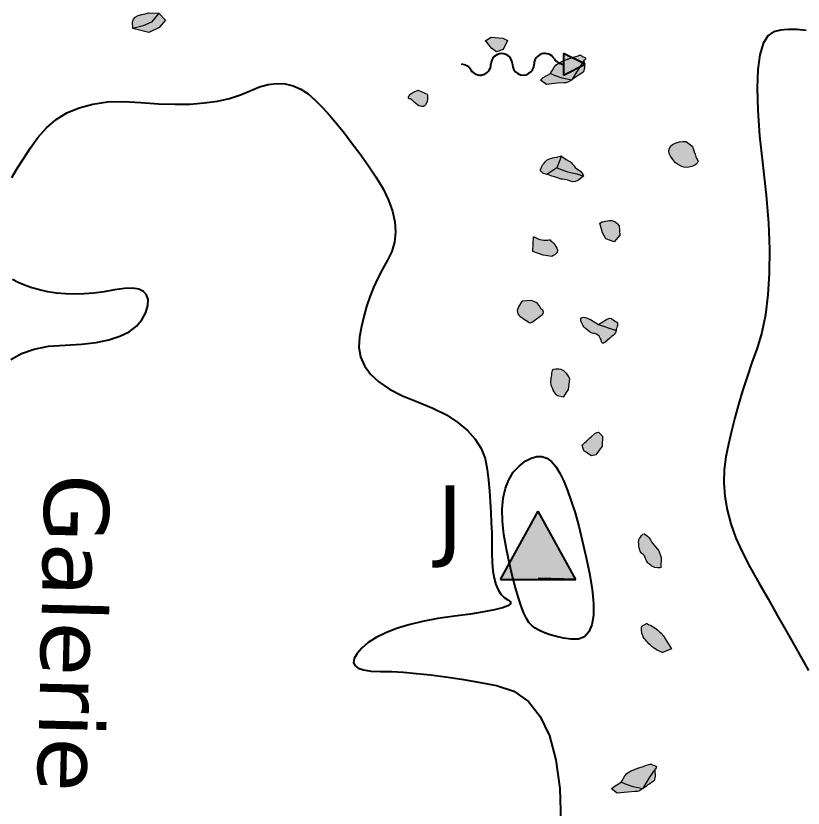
# Model space of a CAD drawing. Header units: metres. Extents: x -1178 to 134, y -250 to 398.
# Drawn here: x -741.1 to -668.1, y 232.9 to 306.3 of the extents above; entities that cross this region are included whole.
import ezdxf

# ---------------------------------------------------------------- set-up
doc = ezdxf.new("R2010")
doc.units = ezdxf.units.M
doc.header["$MEASUREMENT"] = 0
for name, color, linetype in [('Blocs - Actifs', 170, 'Continuous'), ('Topo Dessin - Actifs', 170, 'Continuous'), ('Topo Dessin - Entrées', 250, 'Continuous'), ('Topo Dessin - Galeries', 10, 'Continuous'), ('Topo Dessin - Légendes Grosses', 250, 'Continuous'), ('Topo Dessin - Puits', 248, 'Continuous'), ('Topo Dessin - Spéléothèmes', 26, 'Continuous')]:
    doc.layers.add(name, color=color, linetype=linetype)
doc.styles.add('PUITS', font='WINGDNG3.TTF')
doc.linetypes.add('PUITS_2-', pattern='A,0.6,["q",PUITS,S=1,R=0,X=-0.4,Y=-1],0.6', length=1.2)

# ---------------------------------------------------------------- blocks, each defined once
blk = doc.blocks.new('*U101')
at = {"layer": 'Topo Dessin - Spéléothèmes'}
h = blk.add_hatch(color=255, dxfattribs=at)
h.dxf.hatch_style = 2
edge = h.paths.add_edge_path()
edge.add_spline(control_points=[(-0.107, 1.177), (-0.535, 0.749), (-1.07, 0.535), (-1.177, 0.107), (-1.284, -0.32), (-1.284, -0.321), (-1.284, -0.641), (-1.284, -0.963), (-1.177, -1.069), (-0.535, -0.963), (0.107, -0.856), (0.855, -0.748), (0.855, -0.748), (0.855, -0.748), (1.39, -0.535), (1.711, -0.535), (2.032, -0.535), (2.246, -0.214), (2.246, -0.214), (2.246, -0.214), (2.567, 0.428), (2.567, 0.428), (2.567, 0.428), (2.246, 0.749), (1.818, 0.749), (1.39, 0.749), (1.176, 1.069), (0.748, 1.069), (0.321, 1.069), (-0.107, 1.177), (-0.107, 1.177)], knot_values=[0, 0, 0, 0, 1, 1, 1, 2, 2, 2, 3, 3, 3, 4, 4, 4, 5, 5, 5, 6, 6, 6, 7, 7, 7, 8, 8, 8, 9, 9, 9, 10, 10, 10, 10], degree=3, periodic=0)
at = {"layer": 'Topo Dessin - Spéléothèmes', "lineweight": 5}
for points in [[(-0.107, 1.177), (0, 0), (1.069, 0.107), (1.925, 0.321), (2.567, 0.428)], [(0, 0), (-0.535, -0.963)]]:
    blk.add_lwpolyline(points, dxfattribs=at)
at = {"layer": 'Topo Dessin - Spéléothèmes', "lineweight": 9}
blk.add_open_spline([(-0.107, 1.177), (-0.535, 0.749), (-1.07, 0.535), (-1.177, 0.107), (-1.284, -0.32), (-1.284, -0.321), (-1.284, -0.641), (-1.284, -0.963), (-1.177, -1.069), (-0.535, -0.963), (0.107, -0.856), (0.855, -0.748), (0.855, -0.748), (0.855, -0.748), (1.39, -0.535), (1.711, -0.535), (2.032, -0.535), (2.246, -0.214), (2.246, -0.214), (2.246, -0.214), (2.567, 0.428), (2.567, 0.428), (2.567, 0.428), (2.246, 0.749), (1.818, 0.749), (1.39, 0.749), (1.176, 1.069), (0.748, 1.069), (0.321, 1.069), (-0.107, 1.177), (-0.107, 1.177)], degree=3, knots=[0, 0, 0, 0, 1, 1, 1, 2, 2, 2, 3, 3, 3, 4, 4, 4, 5, 5, 5, 6, 6, 6, 7, 7, 7, 8, 8, 8, 9, 9, 9, 10, 10, 10, 10], dxfattribs=at)
blk = doc.blocks.new('*U107')
at = {"layer": 'Topo Dessin - Spéléothèmes'}
h = blk.add_hatch(color=255, dxfattribs=at)
h.dxf.hatch_style = 2
edge = h.paths.add_edge_path()
edge.add_spline(control_points=[(-0.348, 1.04), (-0.348, 1.04), (-0.989, 0.398), (-1.096, 0.077), (-1.203, -0.243), (-1.203, -0.885), (-1.203, -0.885), (-1.203, -0.885), (-1.631, -1.527), (-1.631, -1.527), (-1.631, -1.527), (-1.738, -1.848), (-1.738, -1.848), (-1.738, -1.848), (-1.096, -1.955), (-1.096, -1.955), (-1.096, -1.955), (-0.241, -1.42), (-0.241, -1.42), (-0.241, -1.42), (0.294, -1.099), (0.294, -1.099), (0.294, -1.099), (0.615, -0.992), (0.829, -0.564), (1.043, -0.136), (1.471, 0.612), (1.471, 0.612), (1.471, 0.612), (1.364, 1.04), (1.364, 1.04), (1.364, 1.04), (1.043, 1.574), (1.043, 1.574), (1.043, 1.574), (1.278, 1.98), (0.85, 1.873), (0.422, 1.766), (0.722, 2.109), (0.187, 1.574), (-0.348, 1.04), (-0.348, 1.04), (-0.348, 1.04)], knot_values=[0, 0, 0, 0, 1, 1, 1, 2, 2, 2, 3, 3, 3, 4, 4, 4, 5, 5, 5, 6, 6, 6, 7, 7, 7, 8, 8, 8, 9, 9, 9, 10, 10, 10, 11, 11, 11, 12, 12, 12, 13, 13, 13, 14, 14, 14, 14], degree=3, periodic=0)
at = {"layer": 'Topo Dessin - Spéléothèmes', "lineweight": 5}
blk.add_lwpolyline([(1.043, 1.574), (0.936, 0.719), (0.829, -0.564), (-0.027, -0.778), (-0.775, -0.885), (-1.203, -0.885)], dxfattribs=at)
at = {"layer": 'Topo Dessin - Spéléothèmes', "lineweight": 9}
blk.add_open_spline([(-0.348, 1.04), (-0.348, 1.04), (-0.989, 0.398), (-1.096, 0.077), (-1.203, -0.243), (-1.203, -0.885), (-1.203, -0.885), (-1.203, -0.885), (-1.631, -1.527), (-1.631, -1.527), (-1.631, -1.527), (-1.738, -1.848), (-1.738, -1.848), (-1.738, -1.848), (-1.096, -1.955), (-1.096, -1.955), (-1.096, -1.955), (-0.241, -1.42), (-0.241, -1.42), (-0.241, -1.42), (0.294, -1.099), (0.294, -1.099), (0.294, -1.099), (0.615, -0.992), (0.829, -0.564), (1.043, -0.136), (1.471, 0.612), (1.471, 0.612), (1.471, 0.612), (1.364, 1.04), (1.364, 1.04), (1.364, 1.04), (1.043, 1.574), (1.043, 1.574), (1.043, 1.574), (1.278, 1.98), (0.85, 1.873), (0.422, 1.766), (0.722, 2.109), (0.187, 1.574), (-0.348, 1.04), (-0.348, 1.04), (-0.348, 1.04)], degree=3, knots=[0, 0, 0, 0, 1, 1, 1, 2, 2, 2, 3, 3, 3, 4, 4, 4, 5, 5, 5, 6, 6, 6, 7, 7, 7, 8, 8, 8, 9, 9, 9, 10, 10, 10, 11, 11, 11, 12, 12, 12, 13, 13, 13, 14, 14, 14, 14], dxfattribs=at)
blk = doc.blocks.new('*U116')
at = {"layer": 'Topo Dessin - Spéléothèmes'}
h = blk.add_hatch(color=255, dxfattribs=at)
h.dxf.hatch_style = 2
edge = h.paths.add_edge_path()
edge.add_spline(control_points=[(-0.299, 0.798), (-0.299, 0.798), (-0.726, 0.477), (-1.047, 0.156), (-1.368, -0.165), (-1.261, -0.592), (-1.261, -0.592), (-1.261, -0.592), (-0.941, -1.128), (-0.941, -1.128), (-0.941, -1.128), (0.557, -0.807), (0.557, -0.807), (0.557, -0.807), (1.199, 0.049), (1.199, 0.049), (1.199, 0.049), (1.412, 0.905), (1.412, 0.905), (1.412, 0.905), (0.557, 1.225), (0.557, 1.225), (0.557, 1.225), (-0.299, 0.798), (-0.299, 0.798)], knot_values=[0, 0, 0, 0, 1, 1, 1, 2, 2, 2, 3, 3, 3, 4, 4, 4, 5, 5, 5, 6, 6, 6, 7, 7, 7, 8, 8, 8, 8], degree=3, periodic=0)
at = {"layer": 'Topo Dessin - Spéléothèmes', "lineweight": 5}
blk.add_lwpolyline([(0.557, 1.225), (0.343, 0.156), (-0.192, -0.485), (-0.941, -1.128)], dxfattribs=at)
at = {"layer": 'Topo Dessin - Spéléothèmes', "lineweight": 9}
blk.add_open_spline([(-0.299, 0.798), (-0.299, 0.798), (-0.726, 0.477), (-1.047, 0.156), (-1.368, -0.165), (-1.261, -0.592), (-1.261, -0.592), (-1.261, -0.592), (-0.941, -1.128), (-0.941, -1.128), (-0.941, -1.128), (0.557, -0.807), (0.557, -0.807), (0.557, -0.807), (1.199, 0.049), (1.199, 0.049), (1.199, 0.049), (1.412, 0.905), (1.412, 0.905), (1.412, 0.905), (0.557, 1.225), (0.557, 1.225), (0.557, 1.225), (-0.299, 0.798), (-0.299, 0.798)], degree=3, knots=[0, 0, 0, 0, 1, 1, 1, 2, 2, 2, 3, 3, 3, 4, 4, 4, 5, 5, 5, 6, 6, 6, 7, 7, 7, 8, 8, 8, 8], dxfattribs=at)
blk = doc.blocks.new('*U120')
at = {"layer": 'Topo Dessin - Spéléothèmes'}
h = blk.add_hatch(color=255, dxfattribs=at)
h.dxf.hatch_style = 2
edge = h.paths.add_edge_path()
edge.add_spline(control_points=[(-0.765, 0.294), (-1.514, 0.401), (-2.476, 0.401), (-2.476, 0.08), (-2.476, -0.241), (-1.941, -0.455), (-1.941, -0.455), (-1.941, -0.455), (-1.942, -0.562), (-1.3, -0.669), (-0.658, -0.775), (-0.765, -0.455), (-0.23, -0.669), (0.304, -0.883), (0.304, -1.524), (0.625, -0.669), (0.946, 0.186), (1.053, 0.187), (0.946, 0.508), (0.839, 0.829), (0.946, 1.257), (0.518, 1.257), (0.091, 1.257), (-0.016, 1.47), (-0.23, 1.149), (-0.444, 0.829), (-0.765, 0.294), (-0.765, 0.294)], knot_values=[0, 0, 0, 0, 1, 1, 1, 2, 2, 2, 3, 3, 3, 4, 4, 4, 5, 5, 5, 6, 6, 6, 7, 7, 7, 8, 8, 8, 9, 9, 9, 9], degree=3, periodic=0)
at = {"layer": 'Topo Dessin - Spéléothèmes', "lineweight": 5}
blk.add_lwpolyline([(-0.765, 0.294), (0.946, 0.508)], dxfattribs=at)
at = {"layer": 'Topo Dessin - Spéléothèmes', "lineweight": 9}
blk.add_open_spline([(-0.765, 0.294), (-1.514, 0.401), (-2.476, 0.401), (-2.476, 0.08), (-2.476, -0.241), (-1.941, -0.455), (-1.941, -0.455), (-1.941, -0.455), (-1.942, -0.562), (-1.3, -0.669), (-0.658, -0.775), (-0.765, -0.455), (-0.23, -0.669), (0.304, -0.883), (0.304, -1.524), (0.625, -0.669), (0.946, 0.186), (1.053, 0.187), (0.946, 0.508), (0.839, 0.829), (0.946, 1.257), (0.518, 1.257), (0.091, 1.257), (-0.016, 1.47), (-0.23, 1.149), (-0.444, 0.829), (-0.765, 0.294), (-0.765, 0.294)], degree=3, knots=[0, 0, 0, 0, 1, 1, 1, 2, 2, 2, 3, 3, 3, 4, 4, 4, 5, 5, 5, 6, 6, 6, 7, 7, 7, 8, 8, 8, 9, 9, 9, 9], dxfattribs=at)
blk = doc.blocks.new('Pierre 006')
at = {"layer": 'Topo Dessin - Spéléothèmes'}
h = blk.add_hatch(color=255, dxfattribs=at)
h.dxf.hatch_style = 2
edge = h.paths.add_edge_path()
edge.add_spline(control_points=[(0.082, 0.683), (0.082, 0.683), (-0.453, 0.683), (-0.667, 0.256), (-0.881, -0.172), (-0.881, -0.493), (-0.881, -0.493), (-0.881, -0.493), (-0.132, -0.707), (-0.132, -0.707), (-0.132, -0.707), (0.403, -0.707), (0.403, -0.707), (0.403, -0.707), (0.938, -0.279), (0.938, -0.279), (0.938, -0.279), (0.724, 0.363), (0.724, 0.363), (0.724, 0.363), (0.082, 0.683), (0.082, 0.683)], knot_values=[0, 0, 0, 0, 1, 1, 1, 2, 2, 2, 3, 3, 3, 4, 4, 4, 5, 5, 5, 6, 6, 6, 7, 7, 7, 7], degree=3, periodic=0)
at = {"layer": 'Topo Dessin - Spéléothèmes', "lineweight": 9}
blk.add_open_spline([(0.082, 0.683), (0.082, 0.683), (-0.453, 0.683), (-0.667, 0.256), (-0.881, -0.172), (-0.881, -0.493), (-0.881, -0.493), (-0.881, -0.493), (-0.132, -0.707), (-0.132, -0.707), (-0.132, -0.707), (0.403, -0.707), (0.403, -0.707), (0.403, -0.707), (0.938, -0.279), (0.938, -0.279), (0.938, -0.279), (0.724, 0.363), (0.724, 0.363), (0.724, 0.363), (0.082, 0.683), (0.082, 0.683)], degree=3, knots=[0, 0, 0, 0, 1, 1, 1, 2, 2, 2, 3, 3, 3, 4, 4, 4, 5, 5, 5, 6, 6, 6, 7, 7, 7, 7], dxfattribs=at)
blk = doc.blocks.new('Pierre 009')
at = {"layer": 'Topo Dessin - Spéléothèmes'}
h = blk.add_hatch(color=255, dxfattribs=at)
h.dxf.hatch_style = 2
edge = h.paths.add_edge_path()
edge.add_spline(control_points=[(-0.702, 0.705), (-1.13, 0.17), (-1.237, -0.793), (-0.595, -0.899), (0.047, -1.007), (0.581, -0.793), (0.902, -0.472), (1.223, -0.151), (1.33, 0.705), (1.009, 0.705), (0.688, 0.705), (-0.167, 0.918), (-0.167, 0.918), (-0.167, 0.918), (-0.702, 0.705), (-0.702, 0.705)], knot_values=[0, 0, 0, 0, 1, 1, 1, 2, 2, 2, 3, 3, 3, 4, 4, 4, 5, 5, 5, 5], degree=3, periodic=0)
at = {"layer": 'Topo Dessin - Spéléothèmes', "lineweight": 9}
blk.add_open_spline([(-0.702, 0.705), (-1.13, 0.17), (-1.237, -0.793), (-0.595, -0.899), (0.047, -1.007), (0.581, -0.793), (0.902, -0.472), (1.223, -0.151), (1.33, 0.705), (1.009, 0.705), (0.688, 0.705), (-0.167, 0.918), (-0.167, 0.918), (-0.167, 0.918), (-0.702, 0.705), (-0.702, 0.705)], degree=3, knots=[0, 0, 0, 0, 1, 1, 1, 2, 2, 2, 3, 3, 3, 4, 4, 4, 5, 5, 5, 5], dxfattribs=at)
blk = doc.blocks.new('Pierre 011')
at = {"layer": 'Topo Dessin - Spéléothèmes'}
h = blk.add_hatch(color=255, dxfattribs=at)
h.dxf.hatch_style = 2
edge = h.paths.add_edge_path()
edge.add_spline(control_points=[(-0.633, 0.8), (-0.633, 0.8), (-0.74, 0.693), (-0.633, 0.158), (-0.526, -0.377), (-0.419, -0.804), (-0.419, -0.804), (-0.419, -0.804), (0.008, -0.912), (0.008, -0.912), (0.008, -0.912), (0.65, -0.591), (0.65, -0.591), (0.65, -0.591), (0.757, -0.269), (0.757, -0.269), (0.757, -0.269), (0.436, 0.479), (0.436, 0.479), (0.436, 0.479), (-0.205, 0.907), (-0.205, 0.907), (-0.205, 0.907), (-0.633, 0.8), (-0.633, 0.8)], knot_values=[0, 0, 0, 0, 1, 1, 1, 2, 2, 2, 3, 3, 3, 4, 4, 4, 5, 5, 5, 6, 6, 6, 7, 7, 7, 8, 8, 8, 8], degree=3, periodic=0)
at = {"layer": 'Topo Dessin - Spéléothèmes', "lineweight": 9}
blk.add_open_spline([(-0.633, 0.8), (-0.633, 0.8), (-0.74, 0.693), (-0.633, 0.158), (-0.526, -0.377), (-0.419, -0.804), (-0.419, -0.804), (-0.419, -0.804), (0.008, -0.912), (0.008, -0.912), (0.008, -0.912), (0.65, -0.591), (0.65, -0.591), (0.65, -0.591), (0.757, -0.269), (0.757, -0.269), (0.757, -0.269), (0.436, 0.479), (0.436, 0.479), (0.436, 0.479), (-0.205, 0.907), (-0.205, 0.907), (-0.205, 0.907), (-0.633, 0.8), (-0.633, 0.8)], degree=3, knots=[0, 0, 0, 0, 1, 1, 1, 2, 2, 2, 3, 3, 3, 4, 4, 4, 5, 5, 5, 6, 6, 6, 7, 7, 7, 8, 8, 8, 8], dxfattribs=at)
blk = doc.blocks.new('Pierre 012')
at = {"layer": 'Topo Dessin - Spéléothèmes'}
h = blk.add_hatch(color=255, dxfattribs=at)
h.dxf.hatch_style = 2
edge = h.paths.add_edge_path()
edge.add_spline(control_points=[(-0.425, 0.428), (-0.746, 0.428), (-1.601, 0.428), (-1.387, 0), (-1.173, -0.428), (-1.174, -0.428), (-0.639, -0.642), (-0.104, -0.856), (-0.211, -0.535), (0.217, -0.642), (0.645, -0.748), (0.751, -0.642), (1.072, -0.535), (1.394, -0.428), (1.5, 0), (1.5, 0), (1.5, 0), (0.859, 0.428), (0.859, 0.428), (0.859, 0.428), (0.324, 0.534), (0.324, 0.534), (0.324, 0.534), (-0.425, 0.428), (-0.425, 0.428)], knot_values=[0, 0, 0, 0, 1, 1, 1, 2, 2, 2, 3, 3, 3, 4, 4, 4, 5, 5, 5, 6, 6, 6, 7, 7, 7, 8, 8, 8, 8], degree=3, periodic=0)
at = {"layer": 'Topo Dessin - Spéléothèmes', "lineweight": 9}
blk.add_open_spline([(-0.425, 0.428), (-0.746, 0.428), (-1.601, 0.428), (-1.387, 0), (-1.173, -0.428), (-1.174, -0.428), (-0.639, -0.642), (-0.104, -0.856), (-0.211, -0.535), (0.217, -0.642), (0.645, -0.748), (0.751, -0.642), (1.072, -0.535), (1.394, -0.428), (1.5, 0), (1.5, 0), (1.5, 0), (0.859, 0.428), (0.859, 0.428), (0.859, 0.428), (0.324, 0.534), (0.324, 0.534), (0.324, 0.534), (-0.425, 0.428), (-0.425, 0.428)], degree=3, knots=[0, 0, 0, 0, 1, 1, 1, 2, 2, 2, 3, 3, 3, 4, 4, 4, 5, 5, 5, 6, 6, 6, 7, 7, 7, 8, 8, 8, 8], dxfattribs=at)
blk = doc.blocks.new('Pierre 015')
at = {"layer": 'Topo Dessin - Spéléothèmes'}
h = blk.add_hatch(color=255, dxfattribs=at)
h.dxf.hatch_style = 2
edge = h.paths.add_edge_path()
edge.add_spline(control_points=[(0.146, 0.856), (-0.389, 0.856), (-0.709, 0.856), (-0.923, 0.535), (-1.137, 0.214), (-1.244, 0.107), (-0.923, -0.107), (-0.602, -0.321), (-0.496, -0.534), (-0.068, -0.641), (0.36, -0.749), (0.788, -0.641), (0.788, -0.641), (0.788, -0.641), (1.108, -0.321), (1.108, -0.321), (1.108, -0.321), (0.788, 0.321), (0.788, 0.321), (0.788, 0.321), (0.146, 0.856), (0.146, 0.856)], knot_values=[0, 0, 0, 0, 1, 1, 1, 2, 2, 2, 3, 3, 3, 4, 4, 4, 5, 5, 5, 6, 6, 6, 7, 7, 7, 7], degree=3, periodic=0)
at = {"layer": 'Topo Dessin - Spéléothèmes', "lineweight": 9}
blk.add_open_spline([(0.146, 0.856), (-0.389, 0.856), (-0.709, 0.856), (-0.923, 0.535), (-1.137, 0.214), (-1.244, 0.107), (-0.923, -0.107), (-0.602, -0.321), (-0.496, -0.534), (-0.068, -0.641), (0.36, -0.749), (0.788, -0.641), (0.788, -0.641), (0.788, -0.641), (1.108, -0.321), (1.108, -0.321), (1.108, -0.321), (0.788, 0.321), (0.788, 0.321), (0.788, 0.321), (0.146, 0.856), (0.146, 0.856)], degree=3, knots=[0, 0, 0, 0, 1, 1, 1, 2, 2, 2, 3, 3, 3, 4, 4, 4, 5, 5, 5, 6, 6, 6, 7, 7, 7, 7], dxfattribs=at)
blk = doc.blocks.new('Pierre 018')
at = {"layer": 'Topo Dessin - Spéléothèmes'}
h = blk.add_hatch(color=255, dxfattribs=at)
h.dxf.hatch_style = 2
edge = h.paths.add_edge_path()
edge.add_spline(control_points=[(-0.413, 0.752), (-0.413, 0.752), (-0.627, 0.218), (-0.948, 0.004), (-1.269, -0.21), (-1.269, -0.21), (-1.269, -0.21), (-1.269, -0.21), (-0.306, -0.852), (-0.306, -0.852), (-0.306, -0.852), (0.336, -0.317), (0.336, -0.317), (0.336, -0.317), (0.763, 0.218), (0.763, 0.218), (0.763, 0.218), (0.87, 0.752), (0.55, 0.859), (0.229, 0.966), (-0.413, 0.752), (-0.413, 0.752)], knot_values=[0, 0, 0, 0, 1, 1, 1, 2, 2, 2, 3, 3, 3, 4, 4, 4, 5, 5, 5, 6, 6, 6, 7, 7, 7, 7], degree=3, periodic=0)
at = {"layer": 'Topo Dessin - Spéléothèmes', "lineweight": 9}
blk.add_open_spline([(-0.413, 0.752), (-0.413, 0.752), (-0.627, 0.218), (-0.948, 0.004), (-1.269, -0.21), (-1.269, -0.21), (-1.269, -0.21), (-1.269, -0.21), (-0.306, -0.852), (-0.306, -0.852), (-0.306, -0.852), (0.336, -0.317), (0.336, -0.317), (0.336, -0.317), (0.763, 0.218), (0.763, 0.218), (0.763, 0.218), (0.87, 0.752), (0.55, 0.859), (0.229, 0.966), (-0.413, 0.752), (-0.413, 0.752)], degree=3, knots=[0, 0, 0, 0, 1, 1, 1, 2, 2, 2, 3, 3, 3, 4, 4, 4, 5, 5, 5, 6, 6, 6, 7, 7, 7, 7], dxfattribs=at)
blk = doc.blocks.new('Pierre 020')
at = {"layer": 'Topo Dessin - Spéléothèmes'}
h = blk.add_hatch(color=255, dxfattribs=at)
h.dxf.hatch_style = 2
edge = h.paths.add_edge_path()
edge.add_spline(control_points=[(-0.314, 0.78), (-0.421, 0.886), (0.336, 0.866), (0.336, 0.866), (0.336, 0.866), (0.764, 1.079), (0.764, 0.545), (0.764, 0.01), (0.977, -0.417), (0.657, -0.525), (0.336, -0.632), (-0.092, -0.953), (-0.413, -0.846), (-0.734, -0.738), (-0.948, -0.097), (-0.948, -0.097), (-0.948, -0.097), (-0.627, 0.545), (-0.627, 0.545), (-0.627, 0.545), (-0.314, 0.78), (-0.314, 0.78)], knot_values=[0, 0, 0, 0, 1, 1, 1, 2, 2, 2, 3, 3, 3, 4, 4, 4, 5, 5, 5, 6, 6, 6, 7, 7, 7, 7], degree=3, periodic=0)
at = {"layer": 'Topo Dessin - Spéléothèmes', "lineweight": 9}
blk.add_open_spline([(-0.314, 0.78), (-0.421, 0.886), (0.336, 0.866), (0.336, 0.866), (0.336, 0.866), (0.764, 1.079), (0.764, 0.545), (0.764, 0.01), (0.977, -0.417), (0.657, -0.525), (0.336, -0.632), (-0.092, -0.953), (-0.413, -0.846), (-0.734, -0.738), (-0.948, -0.097), (-0.948, -0.097), (-0.948, -0.097), (-0.627, 0.545), (-0.627, 0.545), (-0.627, 0.545), (-0.314, 0.78), (-0.314, 0.78)], degree=3, knots=[0, 0, 0, 0, 1, 1, 1, 2, 2, 2, 3, 3, 3, 4, 4, 4, 5, 5, 5, 6, 6, 6, 7, 7, 7, 7], dxfattribs=at)
blk = doc.blocks.new('Pierre 022')
at = {"layer": 'Topo Dessin - Spéléothèmes'}
h = blk.add_hatch(color=255, dxfattribs=at)
h.dxf.hatch_style = 2
edge = h.paths.add_edge_path()
edge.add_spline(control_points=[(-0.664, 0.182), (-0.878, -0.887), (-0.45, -0.781), (-0.45, -0.781), (-0.45, -0.781), (-0.45, -0.674), (-0.022, -0.567), (0.406, -0.46), (0.726, -0.246), (0.619, 0.075), (0.513, 0.395), (-0.022, 0.61), (-0.022, 0.61), (-0.022, 0.61), (-0.664, 0.182), (-0.664, 0.182)], knot_values=[0, 0, 0, 0, 1, 1, 1, 2, 2, 2, 3, 3, 3, 4, 4, 4, 5, 5, 5, 5], degree=3, periodic=0)
at = {"layer": 'Topo Dessin - Spéléothèmes', "lineweight": 9}
blk.add_open_spline([(-0.664, 0.182), (-0.878, -0.887), (-0.45, -0.781), (-0.45, -0.781), (-0.45, -0.781), (-0.45, -0.674), (-0.022, -0.567), (0.406, -0.46), (0.726, -0.246), (0.619, 0.075), (0.513, 0.395), (-0.022, 0.61), (-0.022, 0.61), (-0.022, 0.61), (-0.664, 0.182), (-0.664, 0.182)], degree=3, knots=[0, 0, 0, 0, 1, 1, 1, 2, 2, 2, 3, 3, 3, 4, 4, 4, 5, 5, 5, 5], dxfattribs=at)
blk = doc.blocks.new('Pierre 017')
at = {"layer": 'Topo Dessin - Spéléothèmes'}
h = blk.add_hatch(color=255, dxfattribs=at)
h.dxf.hatch_style = 2
edge = h.paths.add_edge_path()
edge.add_spline(control_points=[(-0.176, 0.611), (-0.176, 0.611), (-0.711, -0.138), (-0.711, -0.138), (-0.711, -0.138), (-0.711, -0.673), (-0.711, -0.673), (-0.711, -0.673), (-0.497, -0.566), (-0.176, -0.566), (0.145, -0.566), (0.466, -0.352), (0.466, -0.352), (0.466, -0.352), (0.572, 0.183), (0.572, 0.183), (0.572, 0.183), (0.145, 0.824), (0.145, 0.824), (0.145, 0.824), (-0.176, 0.611), (-0.176, 0.611)], knot_values=[0, 0, 0, 0, 1, 1, 1, 2, 2, 2, 3, 3, 3, 4, 4, 4, 5, 5, 5, 6, 6, 6, 7, 7, 7, 7], degree=3, periodic=0)
at = {"layer": 'Topo Dessin - Spéléothèmes', "lineweight": 9}
blk.add_open_spline([(-0.176, 0.611), (-0.176, 0.611), (-0.711, -0.138), (-0.711, -0.138), (-0.711, -0.138), (-0.711, -0.673), (-0.711, -0.673), (-0.711, -0.673), (-0.497, -0.566), (-0.176, -0.566), (0.145, -0.566), (0.466, -0.352), (0.466, -0.352), (0.466, -0.352), (0.572, 0.183), (0.572, 0.183), (0.572, 0.183), (0.145, 0.824), (0.145, 0.824), (0.145, 0.824), (-0.176, 0.611), (-0.176, 0.611)], degree=3, knots=[0, 0, 0, 0, 1, 1, 1, 2, 2, 2, 3, 3, 3, 4, 4, 4, 5, 5, 5, 6, 6, 6, 7, 7, 7, 7], dxfattribs=at)
blk = doc.blocks.new('Pierre 025')
at = {"layer": 'Topo Dessin - Spéléothèmes'}
h = blk.add_hatch(color=255, dxfattribs=at)
h.dxf.hatch_style = 2
edge = h.paths.add_edge_path()
edge.add_spline(control_points=[(0.424, 0.588), (0.102, 0.588), (-0.219, 0.481), (-0.539, 0.374), (-0.86, 0.266), (-1.288, -0.054), (-1.288, -0.054), (-1.288, -0.054), (-1.288, -0.482), (-1.288, -0.482), (-1.288, -0.482), (-0.967, -0.803), (-0.539, -0.803), (-0.111, -0.803), (0.209, -0.695), (0.53, -0.589), (0.851, -0.482), (1.279, -0.161), (1.279, -0.161), (1.279, -0.161), (1.386, 0.588), (1.386, 0.588), (1.386, 0.588), (0.424, 0.588), (0.424, 0.588)], knot_values=[0, 0, 0, 0, 1, 1, 1, 2, 2, 2, 3, 3, 3, 4, 4, 4, 5, 5, 5, 6, 6, 6, 7, 7, 7, 8, 8, 8, 8], degree=3, periodic=0)
at = {"layer": 'Topo Dessin - Spéléothèmes', "lineweight": 9}
blk.add_open_spline([(0.424, 0.588), (0.102, 0.588), (-0.219, 0.481), (-0.539, 0.374), (-0.86, 0.266), (-1.288, -0.054), (-1.288, -0.054), (-1.288, -0.054), (-1.288, -0.482), (-1.288, -0.482), (-1.288, -0.482), (-0.967, -0.803), (-0.539, -0.803), (-0.111, -0.803), (0.209, -0.695), (0.53, -0.589), (0.851, -0.482), (1.279, -0.161), (1.279, -0.161), (1.279, -0.161), (1.386, 0.588), (1.386, 0.588), (1.386, 0.588), (0.424, 0.588), (0.424, 0.588)], degree=3, knots=[0, 0, 0, 0, 1, 1, 1, 2, 2, 2, 3, 3, 3, 4, 4, 4, 5, 5, 5, 6, 6, 6, 7, 7, 7, 8, 8, 8, 8], dxfattribs=at)
blk = doc.blocks.new('Ecoulement')
at = {"layer": 'Blocs - Actifs'}
h = blk.add_hatch(color=256, dxfattribs=at)
h.dxf.hatch_style = 1
h.paths.add_polyline_path([(4.732, -1), (6.732, 0), (4.732, 1)])
for p, q in [((6.732, 0), (4.732, 1)), ((4.732, 1), (4.732, -1)), ((4.732, -1), (6.732, 0))]:
    blk.add_line(p, q, dxfattribs=at)
for centre, radius, start, end in [((4.939, 1.347), 1.363, 217.17945, 261.26354), ((-4.731, -1), 1, 28.4711, 90.00504)]:
    blk.add_arc(centre, radius, start, end, dxfattribs=at)
for centre, major_axis, ratio, start_param, end_param in [((-1, 0), (0, -1), 0.999831, 7.853982, 10.99523), ((3, 0), (0, -1), 0.999914, 2.121384, 4.712733), ((-3, 0), (0, 1), 1, 8.404856, 10.995574), ((1, 0), (1, 0), 0.999967, 3.141363, 6.283185)]:
    blk.add_ellipse(centre, major_axis=major_axis, ratio=ratio, start_param=start_param, end_param=end_param, dxfattribs=at)

msp = doc.modelspace()

# ---------------------------------------------------------------- hatches: boundary and pattern name
at = {"layer": 'Topo Dessin - Entrées'}
h = msp.add_hatch(color=256, dxfattribs=at)
h.dxf.hatch_style = 1
h.paths.add_polyline_path([(-696.144, 254.07), (-689.144, 254.07), (-692.667, 260.404)])

# ---------------------------------------------------------------- linework, layer by layer
for p, q in [((-696.144, 254.07), (-692.667, 260.404)), ((-689.144, 254.07), (-692.667, 260.404)), ((-689.144, 254.07), (-692.643, 254.15)), ((-696.144, 254.07), (-689.144, 254.07))]:
    msp.add_line(p, q, dxfattribs=at)
at = {"layer": 'Topo Dessin - Galeries'}
for points in [[(-667.796, 304.949), (-668.662, 305.042), (-669.454, 305.05), (-670.173, 304.974), (-670.819, 304.813), (-671.368, 304.443), (-671.795, 303.737), (-672.101, 302.696), (-672.286, 301.32), (-672.349, 299.609), (-672.291, 297.562), (-672.112, 295.18), (-671.812, 292.463), (-671.504, 289.674), (-671.304, 287.076), (-671.211, 284.67), (-671.225, 282.456), (-671.346, 280.433), (-671.575, 278.602), (-671.91, 276.963), (-672.353, 275.515), (-672.833, 274.174), (-673.278, 272.855), (-673.69, 271.559), (-674.068, 270.286), (-674.412, 269.035), (-674.722, 267.807), (-674.998, 266.601), (-675.241, 265.418), (-675.403, 264.232), (-675.438, 263.02), (-675.347, 261.78), (-675.129, 260.513), (-674.783, 259.219), (-674.311, 257.898), (-673.712, 256.55), (-672.986, 255.175), (-672.179, 253.751), (-671.334, 252.259), (-670.453, 250.699), (-669.536, 249.07), (-668.581, 247.372), (-667.59, 245.605)], [(-741.451, 291.313), (-740.933, 292.206), (-740.358, 293.124), (-739.725, 294.064), (-739.036, 295.029), (-738.259, 295.934), (-737.363, 296.697), (-736.348, 297.318), (-735.213, 297.797), (-733.96, 298.133), (-732.587, 298.327), (-731.095, 298.379), (-729.484, 298.289), (-727.864, 298.164), (-726.345, 298.114), (-724.928, 298.137), (-723.611, 298.235), (-722.395, 298.406), (-721.28, 298.652), (-720.266, 298.972), (-719.354, 299.365), (-718.505, 299.729), (-717.683, 299.957), (-716.889, 300.052), (-716.121, 300.011), (-715.38, 299.836), (-714.666, 299.527), (-713.979, 299.083), (-713.319, 298.504), (-712.665, 297.828), (-711.998, 297.091), (-711.318, 296.293), (-710.624, 295.435), (-709.917, 294.517), (-709.196, 293.538), (-708.462, 292.498), (-707.714, 291.398), (-707.038, 290.288), (-706.516, 289.218), (-706.148, 288.188), (-705.936, 287.199), (-705.879, 286.251), (-705.977, 285.342), (-706.229, 284.474), (-706.637, 283.646), (-707.102, 282.829), (-707.526, 281.991), (-707.91, 281.133), (-708.253, 280.255), (-708.556, 279.357), (-708.819, 278.438), (-709.041, 277.5), (-709.223, 276.541), (-709.281, 275.599), (-709.129, 274.711), (-708.769, 273.876), (-708.199, 273.096), (-707.421, 272.369), (-706.435, 271.696), (-705.239, 271.077), (-703.835, 270.512), (-702.414, 269.943), (-701.167, 269.314), (-700.096, 268.624), (-699.201, 267.874), (-698.48, 267.063), (-697.934, 266.192), (-697.564, 265.26), (-697.368, 264.267), (-697.267, 263.251), (-697.18, 262.249), (-697.106, 261.26), (-697.045, 260.284), (-696.998, 259.322), (-696.964, 258.373), (-696.944, 257.438), (-696.937, 256.516), (-696.914, 255.647), (-696.845, 254.871), (-696.731, 254.188), (-696.57, 253.597), (-696.363, 253.099), (-696.11, 252.694), (-695.811, 252.382), (-695.466, 252.162), (-695.222, 251.987), (-695.224, 251.809), (-695.474, 251.626), (-695.97, 251.439), (-696.713, 251.249), (-697.703, 251.055), (-698.94, 250.857), (-700.424, 250.655), (-701.964, 250.431), (-703.371, 250.164), (-704.644, 249.856), (-705.784, 249.506), (-706.79, 249.114), (-707.663, 248.68), (-708.402, 248.205), (-709.008, 247.687), (-709.452, 247.183), (-709.708, 246.745), (-709.776, 246.375), (-709.654, 246.072), (-709.345, 245.837), (-708.846, 245.669), (-708.159, 245.568), (-707.283, 245.534), (-706.266, 245.514), (-705.155, 245.453), (-703.949, 245.352), (-702.649, 245.211), (-701.255, 245.029), (-699.766, 244.807), (-698.183, 244.545), (-696.506, 244.242), (-694.907, 243.707), (-693.556, 242.748), (-692.455, 241.366), (-691.603, 239.559), (-691, 237.328), (-690.646, 234.674), (-690.542, 231.595)], [(-741.546, 274.441), (-740.555, 275.004), (-739.388, 275.416), (-738.045, 275.676), (-736.526, 275.785), (-735.002, 275.86), (-733.647, 276.022), (-732.46, 276.27), (-731.441, 276.604), (-730.59, 277.024), (-729.907, 277.53), (-729.392, 278.122), (-729.046, 278.8), (-728.861, 279.464), (-728.832, 280.013), (-728.959, 280.447), (-729.242, 280.766), (-729.681, 280.971), (-730.276, 281.061), (-731.026, 281.037), (-731.933, 280.897), (-732.903, 280.725), (-733.844, 280.602), (-734.756, 280.529), (-735.64, 280.504), (-736.495, 280.529), (-737.321, 280.602), (-738.119, 280.725), (-738.888, 280.897), (-739.612, 281.106), (-740.274, 281.34), (-740.875, 281.598), (-741.414, 281.881)]]:
    msp.add_lwpolyline(points, dxfattribs=at)
at = {"layer": 'Topo Dessin - Puits', "linetype": 'PUITS_2-', "flags": 128}
msp.add_lwpolyline([(-694.426, 264.572), (-693.853, 265.019), (-693.308, 265.314), (-692.791, 265.459), (-692.304, 265.453), (-691.844, 265.296), (-691.414, 264.988), (-691.012, 264.529), (-690.638, 263.919), (-690.281, 263.175), (-689.928, 262.313), (-689.579, 261.332), (-689.234, 260.233), (-688.893, 259.015), (-688.557, 257.679), (-688.224, 256.225), (-687.895, 254.653), (-687.636, 253.13), (-687.512, 251.823), (-687.522, 250.732), (-687.667, 249.857), (-687.946, 249.198), (-688.361, 248.756), (-688.91, 248.529), (-689.593, 248.519), (-690.312, 248.629), (-690.965, 248.764), (-691.553, 248.923), (-692.075, 249.107), (-692.532, 249.315), (-692.924, 249.547), (-693.251, 249.804), (-693.512, 250.085), (-693.744, 250.448), (-693.985, 250.95), (-694.234, 251.59), (-694.491, 252.369), (-694.757, 253.287), (-695.03, 254.343), (-695.312, 255.538), (-695.602, 256.872), (-695.84, 258.22), (-695.969, 259.458), (-695.987, 260.585), (-695.895, 261.603), (-695.693, 262.51), (-695.381, 263.308), (-694.959, 263.995)], close=True, dxfattribs=at)

# ---------------------------------------------------------------- block references
at = {"layer": 'Topo Dessin - Actifs'}
msp.add_blockref('Ecoulement', (-695.034, 301.819), dxfattribs=at)
at = {"layer": 'Topo Dessin - Spéléothèmes', "rotation": 333.434948822922}
for name, p in [('*U116', (-728.881, 305.726)), ('*U107', (-690.04, 301.216)), ('*U101', (-690.932, 292.223)), ('*U120', (-686.505, 277.095)), ('*U107', (-683.473, 235.513))]:
    msp.add_blockref(name, p, dxfattribs=at)
at = {"layer": 'Topo Dessin - Spéléothèmes', "xscale": 1.2, "yscale": 1.2, "zscale": 1.2, "rotation": 301.0615860222043}
for name, p in [('Pierre 017', (-696.437, 303.677)), ('Pierre 022', (-703.546, 298.637)), ('Pierre 009', (-679.204, 293.503)), ('Pierre 006', (-685.887, 286.496)), ('Pierre 018', (-692.079, 284.663)), ('Pierre 020', (-693.455, 278.936)), ('Pierre 015', (-690.703, 272.293)), ('Pierre 011', (-687.492, 266.566)), ('Pierre 012', (-682.217, 256.715)), ('Pierre 025', (-681.759, 248.697))]:
    msp.add_blockref(name, p, dxfattribs=at)

# ---------------------------------------------------------------- texts
at = {"layer": 'Topo Dessin - Entrées', "insert": (-702.042, 262.799), "char_height": 6, "attachment_point": 1}
msp.add_mtext_dynamic_manual_height_columns('{\\fVerdana|b0|i0|c0|p34;J}', width=13.49823, gutter_width=12.5, heights=[0], dxfattribs=at)
at = {"layer": 'Topo Dessin - Légendes Grosses', "linetype": 'Continuous', "insert": (-732.379, 263.77), "char_height": 6, "attachment_point": 1, "rotation": 268.61798}
msp.add_mtext_dynamic_manual_height_columns('{\\fVerdana|b0|i0|c0|p34;Galerie Centrale}', width=83.55972, gutter_width=12.5, heights=[0], dxfattribs=at)

doc.saveas('drawing.dxf')
